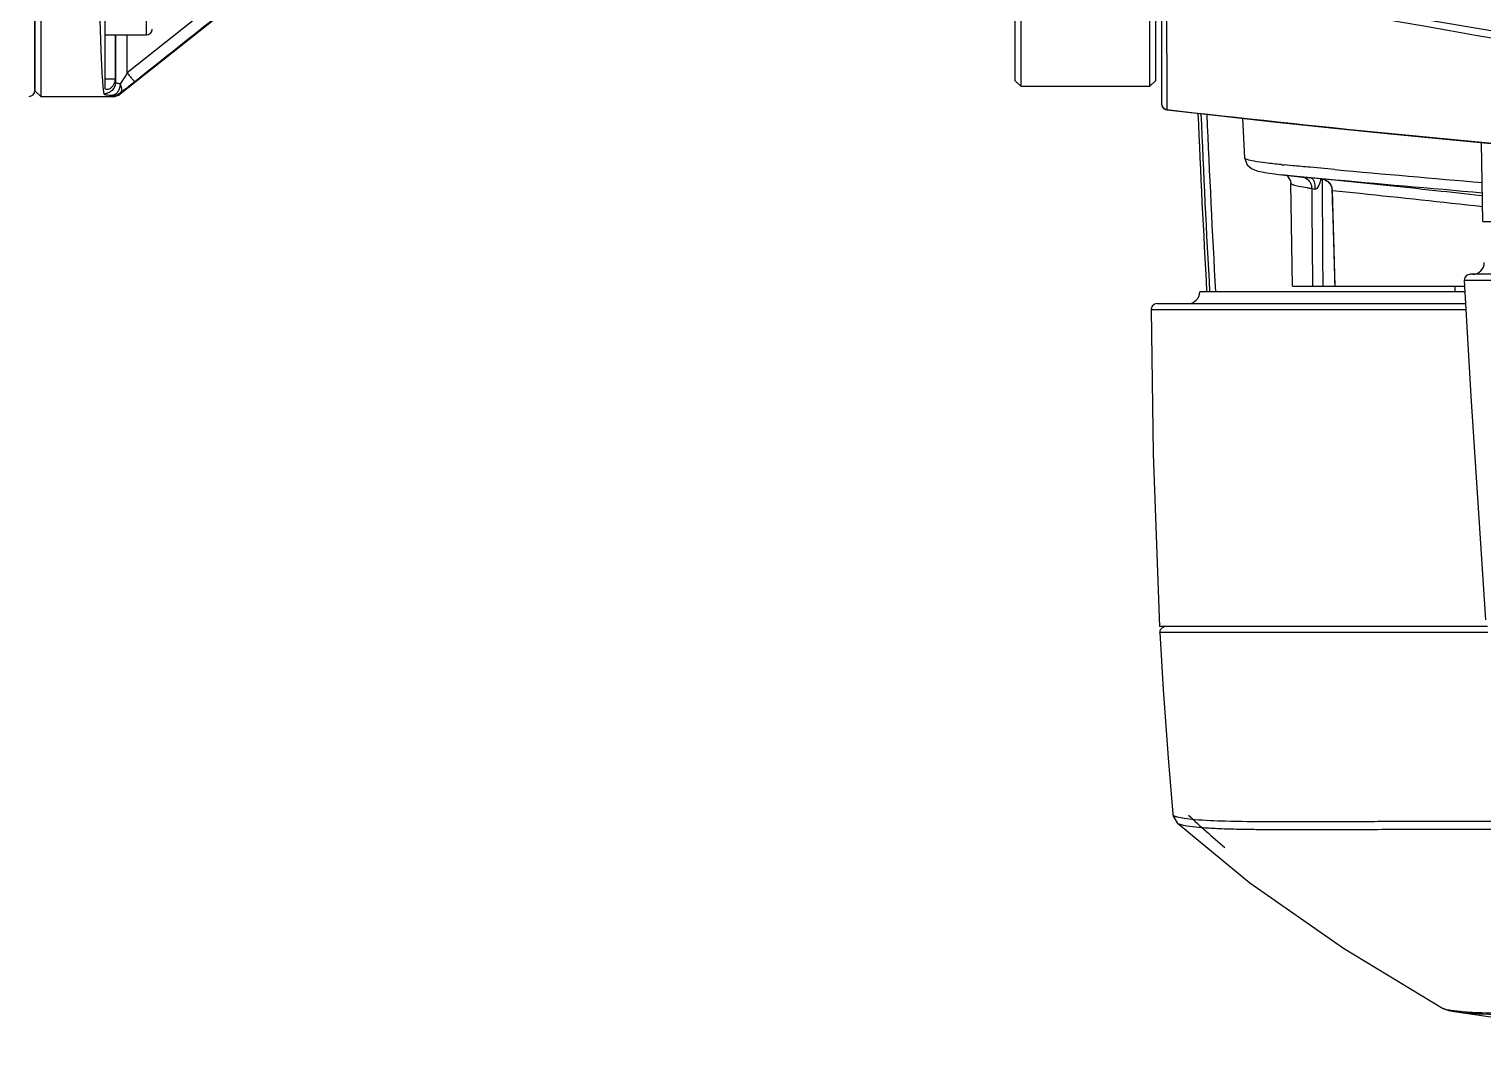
# Model space of a CAD drawing. Header units: millimetres. Extents: x 5828 to 6704, y 123 to 421.
# Drawn here: x 6413.49 to 6419.68, y 189.79 to 194.13 of the extents above; entities that cross this region are included whole.
import ezdxf

# ---------------------------------------------------------------- set-up
doc = ezdxf.new("R2010")
doc.units = ezdxf.units.MM
doc.layers.add('外形图', color=7, linetype='Continuous')

msp = doc.modelspace()

# ---------------------------------------------------------------- linework, layer by layer
at = {"layer": '外形图', "color": 7, "linetype": 'Continuous'}
for p, q in [((6413.5348, 198.8329), (6413.5348, 193.8469)), ((6418.3098, 198.8649), (6418.3098, 193.815)), ((6413.5098, 198.8079), (6413.5098, 193.8719)), ((6413.5098, 193.8723), (6413.5098, 198.7957)), ((6417.6848, 198.7641), (6417.6848, 193.9158)), ((6417.7098, 198.7891), (6417.7098, 193.8908)), ((6418.2848, 193.9158), (6418.2848, 198.7641)), ((6418.2598, 193.8908), (6418.2598, 196.2399)), ((6413.8098, 193.8792), (6413.8098, 195.9717)), ((6414.7738, 194.5717), (6413.8735, 193.8577)), ((6413.9848, 194.1093), (6413.9848, 194.4593)), ((6418.3308, 194.352), (6418.332, 193.7914)), ((6414.2663, 194.2365), (6413.9036, 193.9476)), ((6413.8098, 194.1093), (6413.9848, 194.1093)), ((6413.8516, 194.1093), (6413.8516, 193.922)), ((6413.8535, 194.1093), (6413.8536, 193.9082)), ((6413.9036, 193.9476), (6413.9035, 194.1093)), ((6413.8098, 193.922), (6413.8516, 193.922)), ((6413.5098, 193.8719), (6413.5348, 193.8469)), ((6413.8735, 193.8629), (6413.8735, 193.8577)), ((6417.6848, 193.9158), (6417.7098, 193.8908)), ((6417.7098, 193.8908), (6418.2598, 193.8908)), ((6418.2848, 193.9158), (6418.2598, 193.8908)), ((6413.5348, 193.8469), (6413.8424, 193.8469)), ((6413.8424, 193.8469), (6413.8424, 193.8521)), ((6418.332, 193.7902), (6418.332, 193.7914)), ((6418.6551, 193.7542), (6418.6632, 193.586)), ((6419.6787, 193.3149), (6419.6729, 193.6503)), ((6418.6632, 193.586), (6418.6632, 193.5862)), ((6418.8673, 193.5525), (6418.8337, 193.5556)), ((6418.8441, 193.5115), (6418.8592, 193.4877)), ((6418.8592, 193.4877), (6418.8606, 193.4784)), ((6418.8861, 193.5076), (6419.0087, 193.4964)), ((6418.9728, 193.4975), (6418.9394, 193.5009)), ((6418.9394, 193.5009), (6418.9395, 193.5009)), ((6419.0473, 193.5361), (6418.9435, 193.5456)), ((6418.9944, 193.4952), (6418.9728, 193.4975)), ((6419.0032, 193.4946), (6418.995, 193.4954)), ((6418.9955, 193.4473), (6418.9953, 193.4939)), ((6419.0324, 193.4918), (6419.0032, 193.4946)), ((6418.8606, 193.4784), (6418.8606, 193.4773)), ((6418.8682, 193.0399), (6418.8606, 193.4773)), ((6419.036, 193.4475), (6419.048, 193.0399)), ((6419.036, 193.4475), (6419.0372, 193.4466)), ((6419.6787, 193.3149), (6426.0035, 193.3149)), ((6419.6013, 193.0755), (6419.599, 193.0635)), ((6426.2883, 193.0636), (6419.599, 193.0635)), ((6426.2772, 193.0899), (6419.6239, 193.0899)), ((6419.6018, 193.0149), (6418.4722, 193.0149)), ((6418.8682, 193.0399), (6419.599, 193.0399)), ((6419.5598, 193.0399), (6419.5598, 193.0149)), ((6418.266, 192.9397), (6419.6062, 192.9396)), ((6418.2911, 192.9649), (6419.6047, 192.9649)), ((6419.6978, 191.5899), (6418.3007, 191.5899)), ((6418.3042, 191.5759), (6418.3017, 191.5634)), ((6418.3805, 191.5635), (6418.3017, 191.5634)), ((6419.6992, 191.564), (6418.3018, 191.5634)), ((6418.3018, 191.5634), (6418.3018, 191.5634)), ((6418.3574, 190.7901), (6418.3574, 190.79)), ((6419.5068, 189.9647), (6419.507, 189.9645)), ((6419.5557, 189.9498), (6419.5558, 189.9498))]:
    msp.add_line(p, q, dxfattribs=at)
for points in [[(6418.3098, 193.815), (6418.312, 193.8049), (6418.318, 193.7965), (6418.3269, 193.7913), (6418.332, 193.7901)], [(6418.332, 193.7902), (6418.5502, 193.7657), (6418.7991, 193.7385), (6419.0446, 193.7126), (6419.285, 193.6881), (6419.5187, 193.665), (6419.7439, 193.6435), (6419.9586, 193.6236), (6420.0662, 193.6137)], [(6418.6636, 193.5863), (6418.6749, 193.5557), (6418.6925, 193.5406), (6418.7062, 193.5342), (6418.7206, 193.5297), (6418.7376, 193.5259), (6418.7576, 193.5223), (6418.7815, 193.5189), (6418.8096, 193.5154), (6418.9395, 193.5009)], [(6418.9939, 193.4954), (6418.9937, 193.4954), (6418.9942, 193.4953)], [(6418.9942, 193.4953), (6418.9976, 193.4946), (6419.0024, 193.4932), (6419.0076, 193.4911), (6419.013, 193.4881), (6419.0181, 193.4844), (6419.0228, 193.4799), (6419.027, 193.4747), (6419.0305, 193.4689), (6419.0333, 193.4625), (6419.0351, 193.4556)], [(6419.0351, 193.4556), (6419.036, 193.4483), (6419.036, 193.4475)], [(6419.599, 193.0635), (6419.6276, 192.5705), (6419.6894, 191.6174)], [(6419.6239, 193.0899), (6419.6105, 193.086), (6419.6013, 193.0755)], [(6418.2911, 192.965), (6418.2792, 192.962), (6418.2703, 192.9539), (6418.2661, 192.9429), (6418.266, 192.9397)], [(6418.2661, 192.9397), (6418.2735, 192.3251), (6418.3007, 191.5899)], [(6418.3266, 191.5899), (6418.3132, 191.586), (6418.3042, 191.5759)], [(6418.302, 191.5637), (6418.3165, 191.321), (6418.3374, 191.03), (6418.3579, 190.7901)], [(6418.3574, 190.79), (6418.3587, 190.7822), (6418.3761, 190.7533)], [(6418.3761, 190.7533), (6418.6852, 190.4979), (6419.0853, 190.2198), (6419.5068, 189.9646)], [(6419.507, 189.9645), (6419.5123, 189.9617), (6419.534, 189.9542), (6419.5558, 189.9498)], [(6419.5557, 189.9498), (6419.917, 189.8976), (6420.2878, 189.8575), (6420.6379, 189.8302), (6420.9587, 189.8125), (6421.2563, 189.8014), (6421.5576, 189.7944), (6421.8668, 189.7908), (6422.1983, 189.7903), (6422.5841, 189.793), (6422.9979, 189.7981), (6423.3637, 189.8044), (6423.6874, 189.8119), (6423.9773, 189.8208), (6424.2668, 189.8329), (6424.5734, 189.85), (6424.8916, 189.8734), (6425.2125, 189.9043), (6425.5472, 189.9462), (6425.8895, 190.0017)]]:
    msp.add_lwpolyline(points, dxfattribs=at)
for centre, radius, start, end in [((6430.3096, 258.0543), 64.7986, 259.347477, 265.64051), ((6429.6878, 252.1677), 58.9205, 258.886661, 265.827757), ((6413.9848, 194.1343), 0.025, 270, 0), ((6413.4848, 193.8723), 0.025, 271, 0), ((6413.8424, 193.9021), 0.0501, 269.99473, 308.3465), ((6413.8424, 193.8969), 0.05, 270, 308.41442), ((6418.3348, 193.8162), 0.025, 180.00128, 263.57493), ((6426.1075, 262.3325), 68.9808, 263.527849, 265.105231), ((6478.4333, 196.3399), 60.0235, 182.448923, 183.174024), ((6478.4333, 196.3399), 60.0109, 182.450826, 183.176333), ((6478.4333, 196.3399), 59.9859, 182.456053, 183.177655), ((6418.6662, 193.5862), 0.00296, 183.6072, 192.18314), ((6419.4203, 199.759), 6.2311, 264.4641, 264.59804), ((6419.1099, 195.2426), 1.7498, 263.30673, 263.60093), ((6420.1856, 204.8726), 11.4397, 263.62263, 263.7451), ((6428.3055, 294.9243), 101.853, 264.762931, 265.140406), ((6429.8205, 312.7793), 119.729, 264.837536, 265.139995), ((6419.0868, 194.6048), 1.1571, 262.2631, 262.61184), ((6419.12, 194.8623), 1.4167, 262.61694, 263.08283), ((6418.9871, 193.4468), 0.05, 17.36224, 27.26107), ((6418.9827, 193.4461), 0.0545, 0.53322, 8.98879), ((6419.6348, 193.1399), 0.05, 270, 0), ((6418.4222, 193.0149), 0.05, 270, 0), ((6421.2085, 193.7556), 4.0706, 226.84837, 229.76379)]:
    msp.add_arc(centre, radius, start, end, dxfattribs=at)
for points, knots in [([(6413.7653, 196.0992), (6413.7657, 195.8506), (6413.7672, 195.4882), (6413.7713, 195.0224), (6413.7752, 194.7151), (6413.7797, 194.4467), (6413.7849, 194.2237), (6413.7905, 194.0514), (6413.795, 193.9541), (6413.7978, 193.9148)], [0, 0, 0, 0, 0.341291, 0.497701, 0.639529, 0.76338, 0.866287, 0.945791, 1, 1, 1, 1]), ([(6413.8516, 193.922), (6413.8516, 193.9137), (6413.8484, 193.901), (6413.84, 193.8891), (6413.834, 193.8834), (6413.8284, 193.8791), (6413.8214, 193.8768), (6413.8154, 193.876), (6413.8098, 193.8773), (6413.8098, 193.8792)], [0, 0, 0, 0, 0.354378, 0.532864, 0.622278, 0.709052, 0.834522, 0.919555, 1, 1, 1, 1]), ([(6413.8536, 193.9082), (6413.8534, 193.9092), (6413.8527, 193.9137), (6413.8521, 193.9184), (6413.8516, 193.922)], [0, 0, 0, 0, 0.213855, 1, 1, 1, 1]), ([(6413.9036, 193.9476), (6413.9011, 193.9436), (6413.8911, 193.9278), (6413.8809, 193.9121), (6413.873, 193.9006)], [0, 0, 0, 0, 0.25469, 1, 1, 1, 1]), ([(6413.9036, 193.9476), (6413.9074, 193.9429), (6413.9129, 193.936), (6413.92, 193.9273), (6413.9245, 193.9218), (6413.9284, 193.9172), (6413.9313, 193.9137), (6413.9333, 193.9116), (6413.9343, 193.9105), (6413.9347, 193.9103)], [0, 0, 0, 0, 0.374222, 0.54348, 0.692647, 0.816665, 0.911316, 0.973043, 1, 1, 1, 1]), ([(6413.7978, 193.9148), (6413.7981, 193.9107), (6413.7992, 193.8967), (6413.8004, 193.8828), (6413.8016, 193.873)], [0, 0, 0, 0, 0.293187, 1, 1, 1, 1]), ([(6413.8016, 193.873), (6413.8017, 193.8716), (6413.8023, 193.8667), (6413.803, 193.8619), (6413.8036, 193.8584)], [0, 0, 0, 0, 0.287088, 1, 1, 1, 1]), ([(6413.8536, 193.9082), (6413.8536, 193.9017), (6413.851, 193.8886), (6413.8398, 193.8721), (6413.8233, 193.861), (6413.8101, 193.8584), (6413.8036, 193.8584)], [0, 0, 0, 0, 0.249441, 0.499195, 0.749443, 1, 1, 1, 1]), ([(6413.873, 193.9006), (6413.8727, 193.8945), (6413.8709, 193.8828), (6413.8644, 193.8674), (6413.8549, 193.8561), (6413.8464, 193.8524), (6413.8424, 193.8521)], [0, 0, 0, 0, 0.298065, 0.571721, 0.804877, 1, 1, 1, 1]), ([(6413.873, 193.9006), (6413.8703, 193.9009), (6413.8654, 193.9017), (6413.8589, 193.9034), (6413.8538, 193.9059), (6413.8536, 193.9082)], [0, 0, 0, 0, 0.382254, 0.677788, 1, 1, 1, 1]), ([(6413.873, 193.9006), (6413.8747, 193.8968), (6413.8792, 193.8852), (6413.8798, 193.8689), (6413.8735, 193.8629)], [0, 0, 0, 0, 0.321649, 1, 1, 1, 1]), ([(6413.8735, 193.8629), (6413.8783, 193.8665), (6413.8989, 193.882), (6413.9192, 193.898), (6413.9347, 193.9103)], [0, 0, 0, 0, 0.233323, 1, 1, 1, 1]), ([(6413.8036, 193.8584), (6413.8037, 193.858), (6413.8047, 193.857), (6413.8082, 193.8556), (6413.8156, 193.8542), (6413.8276, 193.8529), (6413.837, 193.8523), (6413.8424, 193.8521)], [0, 0, 0, 0, 0.033574, 0.090405, 0.287358, 0.594648, 1, 1, 1, 1]), ([(6418.8192, 193.557), (6418.7972, 193.5591), (6418.7585, 193.563), (6418.7103, 193.5695), (6418.6808, 193.5755), (6418.6675, 193.5808), (6418.6637, 193.584), (6418.6633, 193.5856)], [0, 0, 0, 0, 0.41491, 0.726131, 0.915874, 0.9697, 1, 1, 1, 1]), ([(6418.8166, 193.5146), (6418.8221, 193.514), (6418.8453, 193.5115), (6418.8685, 193.5093), (6418.8861, 193.5076)], [0, 0, 0, 0, 0.239032, 1, 1, 1, 1]), ([(6418.9064, 193.5046), (6418.9147, 193.5037), (6418.9301, 193.4975), (6418.9405, 193.485), (6418.9439, 193.4784)], [0, 0, 0, 0, 0.530267, 1, 1, 1, 1]), ([(6418.9458, 193.5003), (6418.9477, 193.5001), (6418.9572, 193.4956), (6418.9602, 193.4842), (6418.9616, 193.4761)], [0, 0, 0, 0, 0.184773, 1, 1, 1, 1]), ([(6418.995, 193.4954), (6418.9939, 193.4955), (6418.9929, 193.4959), (6418.9914, 193.4956), (6419.0003, 193.495), (6419.0012, 193.4945), (6419.0055, 193.494)], [0, 0, 0, 0, 0.185155, 0.192008, 0.242565, 1, 1, 1, 1]), ([(6419.672, 193.4246), (6419.6069, 193.4316), (6419.3937, 193.4546), (6419.1805, 193.4773), (6419.0324, 193.4918)], [0, 0, 0, 0, 0.305594, 1, 1, 1, 1]), ([(6418.8704, 193.4702), (6418.869, 193.4708), (6418.8655, 193.4722), (6418.8606, 193.4747), (6418.8606, 193.4773)], [0, 0, 0, 0, 0.378304, 1, 1, 1, 1]), ([(6418.931, 193.4582), (6418.9186, 193.4599), (6418.8982, 193.4631), (6418.878, 193.4675), (6418.8704, 193.4702)], [0, 0, 0, 0, 0.608885, 1, 1, 1, 1]), ([(6418.9494, 193.4559), (6418.95, 193.4559), (6418.9546, 193.4553), (6418.9589, 193.454), (6418.9627, 193.4529)], [0, 0, 0, 0, 0.132595, 1, 1, 1, 1]), ([(6418.9627, 193.4529), (6418.9659, 193.4522), (6418.9733, 193.455), (6418.9768, 193.4609), (6418.9786, 193.464)], [0, 0, 0, 0, 0.48271, 1, 1, 1, 1]), ([(6419.0371, 193.4465), (6419.0765, 193.4426), (6419.2899, 193.4216), (6419.5029, 193.3978), (6419.6766, 193.3789)], [0, 0, 0, 0, 0.184679, 1, 1, 1, 1]), ([(6418.3575, 190.79), (6418.3576, 190.7875), (6418.3646, 190.782), (6418.3714, 190.7802), (6418.3761, 190.7789)], [0, 0, 0, 0, 0.340684, 1, 1, 1, 1]), ([(6418.3761, 190.7789), (6418.3861, 190.7762), (6418.4112, 190.7719), (6418.4799, 190.7649), (6418.5999, 190.7603), (6418.7835, 190.7583), (6419.0182, 190.7589), (6419.3014, 190.7601), (6419.6295, 190.7606), (6419.9981, 190.7604), (6420.2569, 190.7601), (6420.3923, 190.76)], [0, 0, 0, 0, 0.015437, 0.037748, 0.102647, 0.193948, 0.310754, 0.451751, 0.615103, 0.798635, 1, 1, 1, 1]), ([(6418.3761, 190.7533), (6418.378, 190.7516), (6418.3839, 190.7486), (6418.4012, 190.7431), (6418.4336, 190.7379), (6418.4845, 190.7329), (6418.5514, 190.7291), (6418.6341, 190.7266), (6418.7322, 190.7253), (6418.8454, 190.7248), (6419.0255, 190.725), (6419.285, 190.7259), (6419.6351, 190.7264), (6420.0326, 190.7262), (6420.3129, 190.7259), (6420.4599, 190.7258)], [0, 0, 0, 0, 0.003749, 0.009301, 0.026142, 0.050681, 0.082836, 0.122516, 0.169589, 0.223901, 0.285283, 0.42845, 0.597096, 0.788595, 1, 1, 1, 1]), ([(6419.507, 189.9645), (6419.5119, 189.9617), (6419.5264, 189.9578), (6419.5408, 189.9554), (6419.5498, 189.9542)], [0, 0, 0, 0, 0.382418, 1, 1, 1, 1]), ([(6419.5558, 189.9498), (6419.5727, 189.947), (6419.6139, 189.9429), (6419.724, 189.9368), (6419.9119, 189.9336), (6420.1936, 189.9324), (6420.5449, 189.9325), (6420.9564, 189.9327), (6421.5928, 189.9333), (6422.4471, 189.9331), (6423.3178, 189.9327), (6424.0062, 189.9331), (6424.4839, 189.9342), (6424.9168, 189.9385), (6425.2939, 189.9482), (6425.605, 189.9654), (6425.7891, 189.9846), (6425.868, 189.9979)], [0, 0, 0, 0, 0.00816, 0.019649, 0.052374, 0.09738, 0.153492, 0.219258, 0.292877, 0.455789, 0.625069, 0.706513, 0.782809, 0.85199, 0.912175, 0.96198, 1, 1, 1, 1]), ([(6419.5922, 189.9498), (6419.6458, 189.9455), (6419.7789, 189.9412), (6420.0146, 189.9385), (6420.3203, 189.9379), (6420.844, 189.9377), (6421.6037, 189.9377), (6422.5861, 189.937), (6423.4365, 189.9367), (6424.1026, 189.9371), (6424.5619, 189.9385), (6424.9771, 189.9434), (6425.3382, 189.9537), (6425.6359, 189.9713), (6425.812, 189.9905), (6425.8875, 190.0036)], [0, 0, 0, 0, 0.02562, 0.063364, 0.112304, 0.171226, 0.312867, 0.474171, 0.639182, 0.717946, 0.79146, 0.857956, 0.915712, 0.96351, 1, 1, 1, 1]), ([(6419.5498, 189.9542), (6419.5529, 189.9538), (6419.567, 189.952), (6419.5812, 189.9507), (6419.5922, 189.9498)], [0, 0, 0, 0, 0.221402, 1, 1, 1, 1])]:
    msp.add_open_spline(points, degree=3, knots=knots, dxfattribs=at)
for points in [[(6413.9347, 193.9103), (6414.0556, 194.0065), (6414.1765, 194.1028), (6414.2973, 194.1991)], [(6418.9435, 193.5456), (6418.918, 193.5479), (6418.8926, 193.5502), (6418.8672, 193.5525)], [(6418.9845, 193.4768), (6418.9867, 193.4829), (6418.9885, 193.4893), (6418.9901, 193.4956)], [(6418.995, 193.4954), (6419.0006, 193.4948), (6419.0062, 193.493), (6419.0112, 193.4904)], [(6419.0112, 193.4904), (6419.0156, 193.4881), (6419.0196, 193.485), (6419.0231, 193.4815)], [(6418.9439, 193.4784), (6418.9474, 193.4715), (6418.9493, 193.4636), (6418.9494, 193.4559)], [(6418.9494, 193.4559), (6418.9505, 193.3172), (6418.9516, 193.1786), (6418.9528, 193.0399)], [(6418.9616, 193.4761), (6418.963, 193.4685), (6418.9632, 193.4606), (6418.9627, 193.4529)], [(6418.9786, 193.464), (6418.9809, 193.468), (6418.9828, 193.4724), (6418.9845, 193.4768)], [(6418.9979, 193.0399), (6418.997, 193.1757), (6418.9962, 193.3115), (6418.9955, 193.4473)], [(6419.0231, 193.4815), (6419.0265, 193.478), (6419.0293, 193.474), (6419.0315, 193.4697)], [(6419.0348, 193.4617), (6419.0355, 193.4594), (6419.0361, 193.457), (6419.0365, 193.4546)], [(6419.0492, 193.0399), (6419.0453, 193.1755), (6419.0412, 193.311), (6419.0372, 193.4466)]]:
    msp.add_open_spline(points, degree=3, dxfattribs=at)

doc.saveas('drawing.dxf')
